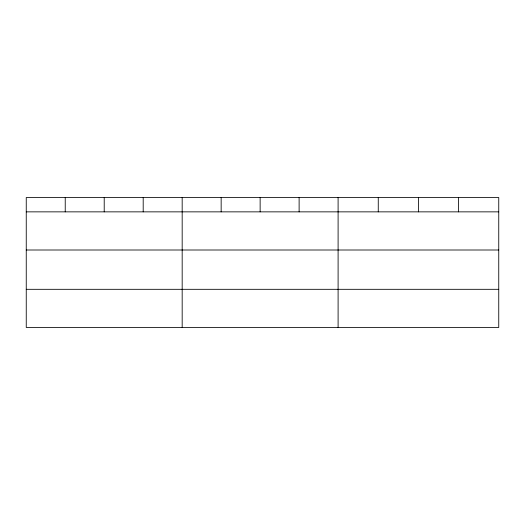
<?xml version="1.0" encoding="UTF-8"?>
<svg xmlns="http://www.w3.org/2000/svg" width="525" height="525" viewBox="0 0 525 525"><rect width="100%" height="100%" fill="white"/><g stroke="black" fill="none" stroke-linecap="round" stroke-linejoin="round"><path stroke-width="0.79" d="M498.75 250.005L498.75 197.538L26.25 197.538L26.25 327.462L498.75 327.462L498.75 250.005L26.25 250.005M26.25 211.857L498.75 211.857M26.25 289.314L498.75 289.314M458.587 197.538L458.587 211.857M418.425 197.538L418.425 211.857M378.262 197.538L378.262 211.857M338.1 197.538L338.1 327.462M299.119 197.538L299.119 211.857M260.137 197.538L260.137 211.857M221.156 197.538L221.156 211.857M182.175 197.538L182.175 327.462M143.194 197.538L143.194 211.857M104.213 197.538L104.213 211.857M65.231 197.538L65.231 211.857"/></g></svg>
